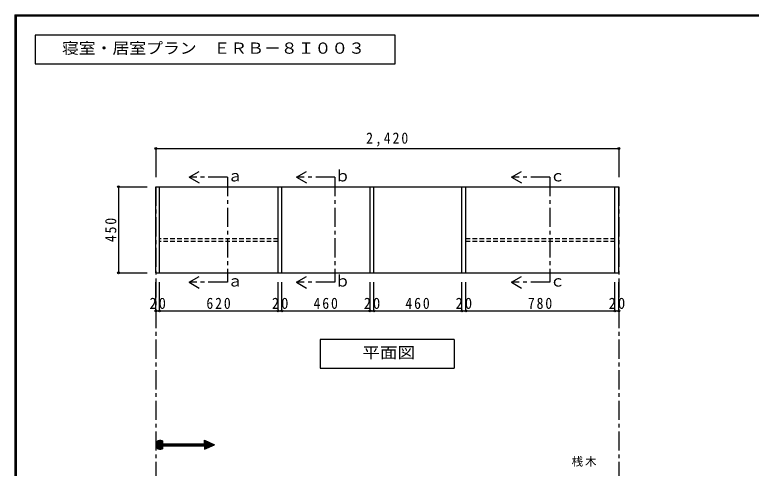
# Model space of a CAD drawing. Units: millimetres at full size, sheet at 1:20. Extents: x -3922 to 3878, y -2932 to 2722.
# Drawn here: x -3922 to -73, y 350 to 2722 of the extents above; entities that cross this region are included whole.
import ezdxf
from ezdxf.enums import TextEntityAlignment as Align

# ---------------------------------------------------------------- set-up
doc = ezdxf.new("R2010")
doc.units = ezdxf.units.MM
doc.header["$LTSCALE"] = 20
doc.header["$PDMODE"] = 32
doc.header["$PDSIZE"] = 10
doc.linetypes.add('CHAIN1', pattern=[8, 5, -1, 1, -1])
doc.linetypes.add('DASHED1', pattern=[1.8, 1.2, -0.6])
for name, color, linetype in [('0-2_本体', 2, 'Continuous'), ('0-3_固定棚', 3, 'Continuous'), ('0-4_可動棚', 3, 'Continuous'), ('0-6_ﾊﾟｲﾌﾟﾊﾝｶﾞｰ', 4, 'Continuous'), ('0-A_文字', 7, 'Continuous'), ('0-B_寸法', 4, 'Continuous'), ('F-1_枠', 6, 'Continuous')]:
    doc.layers.add(name, color=color, linetype=linetype)
doc.styles.add('ＭＳ ゴシック', font='')
doc.styles.get('ＭＳ ゴシック').set_extended_font_data('MS Gothic')

msp = doc.modelspace()

# ---------------------------------------------------------------- linework, layer by layer
at = {"layer": '0-2_本体'}
for p, q in [((-3185.36, 1822.73), (-3165.36, 1822.73)), ((-3185.36, 1372.73), (-3185.36, 1822.73)), ((-3165.36, 1372.73), (-3165.36, 1822.73)), ((-2545.36, 1822.73), (-2525.36, 1822.73)), ((-2545.36, 1372.73), (-2545.36, 1822.73)), ((-2525.36, 1372.73), (-2525.36, 1822.73)), ((-2045.36, 1372.73), (-2045.36, 1822.73)), ((-1565.36, 1372.73), (-1565.36, 1822.73)), ((-765.36, 1372.73), (-765.36, 1822.73)), ((-3185.36, 1372.73), (-3165.36, 1372.73)), ((-2545.36, 1372.73), (-2525.36, 1372.73)), ((-2065.36, 1372.73), (-2045.36, 1372.73)), ((-1585.36, 1372.73), (-1565.36, 1372.73)), ((-785.36, 1372.73), (-765.36, 1372.73))]:
    msp.add_line(p, q, dxfattribs=at)
at = {"layer": '0-2_本体', "color": 3}
msp.add_line((-3185.36, 1372.73), (-765.36, 1372.73), dxfattribs=at)
at = {"layer": '0-2_本体'}
for points in [[(-2065.36, 1372.73), (-2065.36, 1822.73), (-2045.36, 1822.73)], [(-1585.36, 1372.73), (-1585.36, 1822.73), (-1565.36, 1822.73)], [(-785.36, 1372.73), (-785.36, 1822.73), (-765.36, 1822.73)]]:
    msp.add_lwpolyline(points, dxfattribs=at)
at = {"layer": '0-3_固定棚'}
for p, q in [((-3165.36, 1822.73), (-2545.36, 1822.73)), ((-2045.36, 1822.73), (-785.36, 1822.73))]:
    msp.add_line(p, q, dxfattribs=at)
at = {"layer": '0-4_可動棚'}
msp.add_line((-2525.36, 1822.73), (-2065.36, 1822.73), dxfattribs=at)
at = {"layer": '0-6_ﾊﾟｲﾌﾟﾊﾝｶﾞｰ', "linetype": 'DASHED1'}
for p, q in [((-2545.36, 1550.22), (-3165.36, 1550.22)), ((-785.36, 1550.22), (-1565.36, 1550.22)), ((-2545.36, 1535.24), (-3165.36, 1535.24)), ((-785.36, 1535.24), (-1565.36, 1535.24))]:
    msp.add_line(p, q, dxfattribs=at)
at = {"layer": '0-A_文字'}
for p, q in [((-3815.36, 2615.63), (-3815.36, 2465.63)), ((-1933.23, 2615.63), (-3815.36, 2615.63)), ((-1933.23, 2465.63), (-1933.23, 2615.63)), ((-3815.36, 2465.63), (-1933.23, 2465.63)), ((-3010.67, 1872.73), (-2958.71, 1902.73)), ((-2449.04, 1872.73), (-2397.08, 1902.73)), ((-1325.42, 1872.73), (-1273.45, 1902.73)), ((-3010.67, 1872.73), (-2958.71, 1842.73)), ((-2449.04, 1872.73), (-2397.08, 1842.73)), ((-1325.42, 1872.73), (-1273.45, 1842.73)), ((-3010.67, 1322.73), (-2958.71, 1352.73)), ((-2449.04, 1322.73), (-2397.08, 1352.73)), ((-1325.42, 1322.73), (-1273.45, 1352.73)), ((-3010.67, 1322.73), (-2958.71, 1292.73)), ((-2449.04, 1322.73), (-2397.08, 1292.73)), ((-1325.42, 1322.73), (-1273.45, 1292.73)), ((-1624.76, 1022.73), (-2325.76, 1022.73)), ((-1624.76, 1022.73), (-1624.76, 872.73)), ((-3185.36, 472.25), (-3161.4, 496.2)), ((-3185.22, 475.22), (-3164.38, 496.06)), ((-3185.17, 469.61), (-3158.76, 496.02)), ((-3184.74, 467.21), (-3156.37, 495.58)), ((-3184.56, 478.71), (-3167.86, 495.4)), ((-3184.11, 465.01), (-3154.17, 494.96)), ((-3183.32, 462.98), (-3152.14, 494.16)), ((-3182.8, 483.29), (-3172.45, 493.65)), ((-3182.37, 461.09), (-3150.25, 493.22)), ((-3181.29, 459.34), (-3149.95, 490.69)), ((-3180.09, 457.72), (-3149.95, 487.86)), ((-3178.76, 456.22), (-3149.95, 485.03)), ((-3177.31, 454.84), (-3149.95, 482.21)), ((-3175.75, 453.58), (-3149.95, 479.38)), ((-3174.05, 452.44), (-3148, 478.49)), ((-3172.23, 451.44), (-3145.18, 478.49)), ((-3170.27, 450.57), (-3142.35, 478.49)), ((-3168.14, 449.87), (-3139.52, 478.49)), ((-3165.84, 449.34), (-3149.95, 465.23)), ((-3163.32, 449.04), (-3149.95, 462.41)), ((-3149.95, 466.7), (-3149.95, 452.15)), ((-3149.95, 466.7), (-2929.46, 466.7)), ((-3148.48, 466.7), (-3136.69, 478.49)), ((-3145.66, 466.7), (-3133.86, 478.49)), ((-3142.83, 466.7), (-3131.03, 478.49)), ((-3140, 466.7), (-3128.2, 478.49)), ((-3137.17, 466.7), (-3125.38, 478.49)), ((-3134.34, 466.7), (-3122.55, 478.49)), ((-3131.51, 466.7), (-3119.72, 478.49)), ((-3128.68, 466.7), (-3116.89, 478.49)), ((-3125.86, 466.7), (-3114.06, 478.49)), ((-3123.03, 466.7), (-3111.23, 478.49)), ((-3120.2, 466.7), (-3108.41, 478.49)), ((-3117.37, 466.7), (-3105.58, 478.49)), ((-3114.54, 466.7), (-3102.75, 478.49)), ((-3111.71, 466.7), (-3099.92, 478.49)), ((-3108.89, 466.7), (-3097.09, 478.49)), ((-3106.06, 466.7), (-3094.26, 478.49)), ((-3103.23, 466.7), (-3091.43, 478.49)), ((-3100.4, 466.7), (-3088.61, 478.49)), ((-3097.57, 466.7), (-3085.78, 478.49)), ((-3094.74, 466.7), (-3082.95, 478.49)), ((-3091.92, 466.7), (-3080.12, 478.49)), ((-3089.09, 466.7), (-3077.29, 478.49)), ((-3086.26, 466.7), (-3074.46, 478.49)), ((-3083.43, 466.7), (-3071.64, 478.49)), ((-3080.6, 466.7), (-3068.81, 478.49)), ((-3077.77, 466.7), (-3065.98, 478.49)), ((-3074.94, 466.7), (-3063.15, 478.49)), ((-3072.12, 466.7), (-3060.32, 478.49)), ((-3069.29, 466.7), (-3057.49, 478.49)), ((-3066.46, 466.7), (-3054.67, 478.49)), ((-3063.63, 466.7), (-3051.84, 478.49)), ((-3060.8, 466.7), (-3049.01, 478.49)), ((-3057.97, 466.7), (-3046.18, 478.49)), ((-3055.15, 466.7), (-3043.35, 478.49)), ((-3052.32, 466.7), (-3040.52, 478.49)), ((-3049.49, 466.7), (-3037.69, 478.49)), ((-3046.66, 466.7), (-3034.87, 478.49)), ((-3043.83, 466.7), (-3032.04, 478.49)), ((-3041, 466.7), (-3029.21, 478.49)), ((-3038.17, 466.7), (-3026.38, 478.49)), ((-3035.35, 466.7), (-3023.55, 478.49)), ((-3032.52, 466.7), (-3020.72, 478.49)), ((-3029.69, 466.7), (-3017.9, 478.49)), ((-3026.86, 466.7), (-3015.07, 478.49)), ((-3024.03, 466.7), (-3012.24, 478.49)), ((-3021.2, 466.7), (-3009.41, 478.49)), ((-3018.38, 466.7), (-3006.58, 478.49)), ((-3015.55, 466.7), (-3003.75, 478.49)), ((-3012.72, 466.7), (-3000.93, 478.49)), ((-3009.89, 466.7), (-2998.1, 478.49)), ((-3007.06, 466.7), (-2995.27, 478.49)), ((-3004.23, 466.7), (-2992.44, 478.49)), ((-3001.41, 466.7), (-2989.61, 478.49)), ((-2998.58, 466.7), (-2986.78, 478.49)), ((-2995.75, 466.7), (-2983.95, 478.49)), ((-2992.92, 466.7), (-2981.13, 478.49)), ((-2990.09, 466.7), (-2978.3, 478.49)), ((-2987.26, 466.7), (-2975.47, 478.49)), ((-2984.43, 466.7), (-2972.64, 478.49)), ((-2981.61, 466.7), (-2969.81, 478.49)), ((-2978.78, 466.7), (-2966.98, 478.49)), ((-2975.95, 466.7), (-2964.16, 478.49)), ((-2973.12, 466.7), (-2961.33, 478.49)), ((-2970.29, 466.7), (-2958.5, 478.49)), ((-2967.46, 466.7), (-2955.67, 478.49)), ((-2964.64, 466.7), (-2952.84, 478.49)), ((-2961.81, 466.7), (-2950.01, 478.49)), ((-2958.98, 466.7), (-2947.19, 478.49)), ((-2956.15, 466.7), (-2944.36, 478.49)), ((-2953.32, 466.7), (-2941.53, 478.49)), ((-2950.49, 466.7), (-2938.7, 478.49)), ((-2947.67, 466.7), (-2935.87, 478.49)), ((-2944.84, 466.7), (-2933.04, 478.49)), ((-2942.01, 466.7), (-2930.21, 478.49)), ((-2939.18, 466.7), (-2915.95, 489.93)), ((-2936.35, 466.7), (-2914.02, 489.03)), ((-2933.52, 466.7), (-2912.09, 488.13)), ((-2930.69, 466.7), (-2910.16, 487.24)), ((-2929.46, 496.21), (-2878.64, 472.6)), ((-2929.46, 478.49), (-2929.46, 496.21)), ((-2929.46, 493.39), (-2927.54, 495.31)), ((-2929.46, 490.56), (-2925.61, 494.42)), ((-2929.46, 487.73), (-2923.68, 493.52)), ((-2929.46, 484.9), (-2921.74, 492.62)), ((-2929.46, 482.07), (-2919.81, 491.72)), ((-2929.46, 479.24), (-2917.88, 490.83)), ((-2929.46, 465.1), (-2908.23, 486.34)), ((-2929.46, 462.27), (-2906.29, 485.44)), ((-2929.46, 459.45), (-2904.36, 484.55)), ((-2929.46, 456.62), (-2902.43, 483.65)), ((-2929.46, 453.79), (-2900.5, 482.75)), ((-2929.46, 450.96), (-2898.57, 481.85)), ((-2929.46, 448.99), (-2878.64, 472.6)), ((-2929.46, 466.7), (-2929.46, 448.99)), ((-2927.87, 449.73), (-2896.64, 480.96)), ((-2922.59, 452.18), (-2894.71, 480.06)), ((-2917.3, 454.64), (-2892.78, 479.16)), ((-2912.02, 457.09), (-2890.85, 478.26)), ((-2906.74, 459.54), (-2888.91, 477.37)), ((-2901.45, 462), (-2886.98, 476.47)), ((-2896.17, 464.45), (-2885.05, 475.57)), ((-2890.89, 466.91), (-2883.12, 474.68)), ((-2885.61, 469.36), (-2881.19, 473.78)), ((-2880.32, 471.82), (-2879.26, 472.88)), ((-3160.51, 449.02), (-3149.95, 459.58)), ((-3157.29, 449.41), (-3149.95, 456.75)), ((-3153.33, 450.54), (-3149.95, 453.92))]:
    msp.add_line(p, q, dxfattribs=at)
at = {"layer": '0-A_文字', "linetype": 'CHAIN1'}
for p, q in [((-2810.67, 1872.73), (-3010.67, 1872.73)), ((-2810.67, 1872.73), (-2810.67, 1322.73)), ((-2249.04, 1872.73), (-2449.04, 1872.73)), ((-2249.04, 1872.73), (-2249.04, 1322.73)), ((-1125.42, 1872.73), (-1325.42, 1872.73)), ((-1125.42, 1872.73), (-1125.42, 1322.73)), ((-3185.36, 1822.73), (-3185.36, -1711.27)), ((-765.36, 1822.73), (-765.36, -1711.27)), ((-2810.67, 1322.73), (-3010.67, 1322.73)), ((-2249.04, 1322.73), (-2449.04, 1322.73)), ((-1125.42, 1322.73), (-1325.42, 1322.73))]:
    msp.add_line(p, q, dxfattribs=at)
at = {"layer": '0-A_文字'}
for points in [[(-2325.76, 1022.73), (-2325.76, 872.73), (-1624.76, 872.73)], [(-3149.95, 493.04), (-3149.95, 478.49), (-2929.46, 478.49)]]:
    msp.add_lwpolyline(points, dxfattribs=at)
msp.add_arc((-3161.75, 472.6), 23.61, 60, 300, dxfattribs=at)
at = {"layer": '0-B_寸法'}
for p, q in [((-3185.36, 2022.73), (-3185.36, 1872.73)), ((-3185.36, 2022.73), (-765.36, 2022.73)), ((-765.36, 2022.73), (-765.36, 1872.73)), ((-3380.36, 1822.73), (-3230.36, 1822.73)), ((-3380.36, 1822.73), (-3380.36, 1372.73)), ((-3380.36, 1372.73), (-3230.36, 1372.73)), ((-3185.36, 1172.73), (-3185.36, 1322.73)), ((-3165.36, 1172.73), (-3165.36, 1322.73)), ((-2545.36, 1172.73), (-2545.36, 1322.73)), ((-2525.36, 1172.73), (-2525.36, 1322.73)), ((-2525.36, 1172.73), (-2525.36, 1322.73)), ((-2065.36, 1172.73), (-2065.36, 1322.73)), ((-2045.36, 1172.73), (-2045.36, 1322.73)), ((-2045.36, 1172.73), (-2045.36, 1322.73)), ((-1585.36, 1172.73), (-1585.36, 1322.73)), ((-1565.36, 1172.73), (-1565.36, 1322.73)), ((-785.36, 1172.73), (-785.36, 1322.73)), ((-765.36, 1172.73), (-765.36, 1322.73)), ((-3185.36, 1172.73), (-3165.36, 1172.73)), ((-3165.36, 1172.73), (-2545.36, 1172.73)), ((-2545.36, 1172.73), (-2525.36, 1172.73)), ((-2525.36, 1172.73), (-2065.36, 1172.73)), ((-2065.36, 1172.73), (-2045.36, 1172.73)), ((-2045.36, 1172.73), (-1585.36, 1172.73)), ((-1585.36, 1172.73), (-1565.36, 1172.73)), ((-1565.36, 1172.73), (-785.36, 1172.73)), ((-785.36, 1172.73), (-765.36, 1172.73))]:
    msp.add_line(p, q, dxfattribs=at)
at = {"layer": '0-B_寸法', "color": 7}
for p in [(-3185.36, 2022.73), (-765.36, 2022.73), (-3380.36, 1822.73), (-3380.36, 1372.73), (-3185.36, 1172.73), (-3165.36, 1172.73), (-2545.36, 1172.73), (-2525.36, 1172.73), (-2065.36, 1172.73), (-2045.36, 1172.73), (-1585.36, 1172.73), (-1565.36, 1172.73), (-785.36, 1172.73), (-765.36, 1172.73)]:
    msp.add_point(p, dxfattribs=at)
at = {"layer": 'F-1_枠'}
for p, q in [((-3922.03, 2722.29), (-3922.03, -2864.37)), ((-3922.03, 2722.29), (3877.97, 2722.29)), ((-3922.03, 2718.96), (3877.97, 2718.96)), ((-3922.03, 2715.63), (3877.97, 2715.63)), ((-3918.7, 2722.29), (-3918.7, -2864.37)), ((-3915.36, 2722.29), (-3915.36, -2864.37))]:
    msp.add_line(p, q, dxfattribs=at)

# ---------------------------------------------------------------- texts
at = {"layer": '0-A_文字', "style": 'ＭＳ ゴシック'}
for s, width, p in [('寝室・居室プラン\u3000ＥＲＢ－８Ｉ００３', 1.1, (-3675.36, 2500.63)), ('平面図', 1.15, (-2105.76, 907.73))]:
    msp.add_text(s, height=58.65, dxfattribs=dict(at, width=width)).set_placement(p, align=Align.BOTTOM_LEFT)
for s, p in [('ａ', (-2810.67, 1832.73)), ('ｂ', (-2249.04, 1832.73)), ('ｃ', (-1125.42, 1832.73)), ('ｂ', (-2249.04, 1282.73)), ('ａ', (-2810.67, 1282.73)), ('ｃ', (-1125.42, 1282.73))]:
    msp.add_text(s, height=58.65, dxfattribs=at).set_placement(p, align=Align.BOTTOM_LEFT)
at = {"layer": '0-A_文字', "insert": (-1011.57, 358.08), "char_height": 43.99, "attachment_point": 7, "style": 'ＭＳ ゴシック'}
msp.add_mtext('\\T1.17;桟木', dxfattribs=at)
at = {"layer": '0-B_寸法', "color": 7, "char_height": 58.65, "attachment_point": 7, "style": 'ＭＳ ゴシック'}
for s, insert in [('\\T1.28;\\W0.9;2,420', (-2085.36, 2032.73)), ('\\T1.27;\\W0.95;20', (-3217.86, 1182.73)), ('\\T1.27;\\W0.9;620', (-2920.36, 1182.73)), ('\\T1.27;\\W0.95;20', (-2577.86, 1182.73)), ('\\T1.27;\\W0.9;460', (-2360.36, 1182.73)), ('\\T1.27;\\W0.95;20', (-2097.86, 1182.73)), ('\\T1.27;\\W0.9;460', (-1880.36, 1182.73)), ('\\T1.27;\\W0.95;20', (-1617.86, 1182.73)), ('\\T1.27;\\W0.9;780', (-1240.36, 1182.73)), ('\\T1.27;\\W0.95;20', (-817.86, 1182.73))]:
    msp.add_mtext(s, dxfattribs=dict(at, insert=insert))
at = {"layer": '0-B_寸法', "color": 7, "insert": (-3390.36, 1532.73), "char_height": 58.65, "attachment_point": 7, "rotation": 90, "style": 'ＭＳ ゴシック'}
msp.add_mtext('\\T1.27;\\W0.9;450', dxfattribs=at)

doc.saveas('drawing.dxf')
